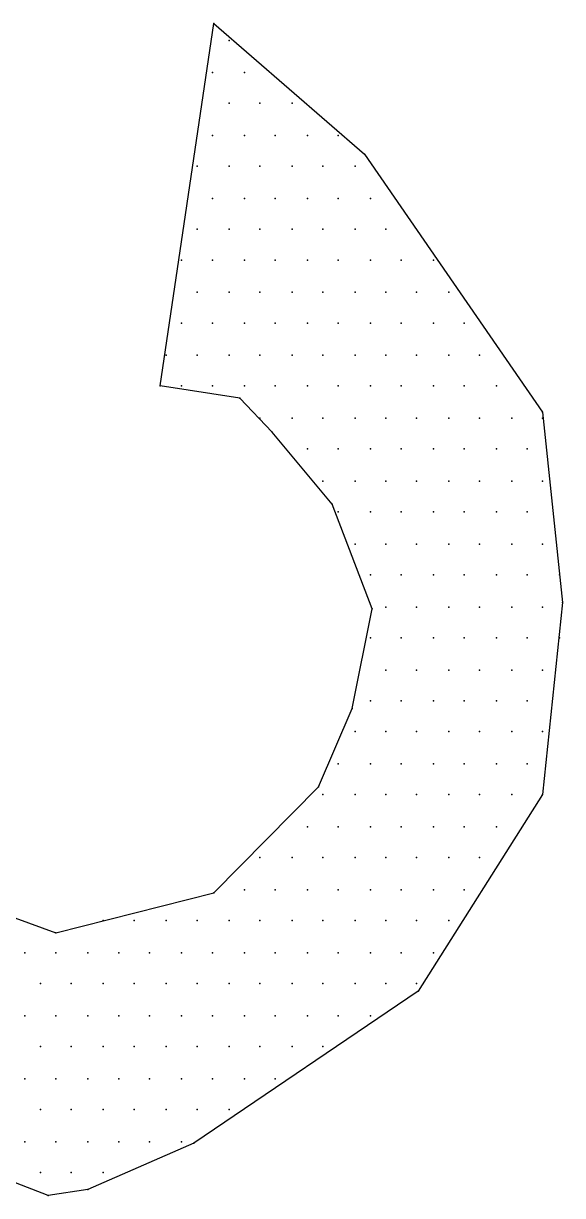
# Model space of a CAD drawing. Extents: x 204392 to 206166, y 706239 to 707835.
# Drawn here: x 204715.4 to 204719.1, y 707758.87 to 707766.93 of the extents above; entities that cross this region are included whole.
import ezdxf

# ---------------------------------------------------------------- set-up
doc = ezdxf.new("R2010")
doc.units = 0
doc.header["$LTSCALE"] = 7
doc.header["$MEASUREMENT"] = 0
doc.layers.add('FNCP001', color=2, linetype='Continuous')
doc.layers.add('KOTERET', color=1, linetype='Continuous')

# ---------------------------------------------------------------- blocks, each defined once
blk = doc.blocks.new('elips')
at = {"layer": 'KOTERET', "color": 2, "linetype": 'Continuous'}
for points in [[(183463.7192, 676927.5502), (183463.9039, 676928.7959)], [(183463.9039, 676928.7959), (183464.4212, 676928.3472)], [(183463.9567, 676928.7378), (183463.9567, 676928.7378)], [(183463.8986, 676928.627), (183463.8986, 676928.627)], [(183464.0095, 676928.627), (183464.0095, 676928.627)], [(183463.9567, 676928.5214), (183463.9567, 676928.5214)], [(183464.0623, 676928.5214), (183464.0623, 676928.5214)], [(183464.1731, 676928.5214), (183464.1731, 676928.5214)], [(183463.8986, 676928.4105), (183463.8986, 676928.4105)], [(183464.0095, 676928.4105), (183464.0095, 676928.4105)], [(183464.115, 676928.4105), (183464.115, 676928.4105)], [(183464.2259, 676928.4105), (183464.2259, 676928.4105)], [(183464.3314, 676928.4105), (183464.3314, 676928.4105)], [(183464.4212, 676928.3472), (183465.0334, 676927.4605)], [(183463.8459, 676928.305), (183463.8459, 676928.305)], [(183463.9567, 676928.305), (183463.9567, 676928.305)], [(183464.0623, 676928.305), (183464.0623, 676928.305)], [(183464.1731, 676928.305), (183464.1731, 676928.305)], [(183464.2787, 676928.305), (183464.2787, 676928.305)], [(183464.3895, 676928.305), (183464.3895, 676928.305)], [(183463.8986, 676928.1941), (183463.8986, 676928.1941)], [(183464.0095, 676928.1941), (183464.0095, 676928.1941)], [(183464.115, 676928.1941), (183464.115, 676928.1941)], [(183464.2259, 676928.1941), (183464.2259, 676928.1941)], [(183464.3314, 676928.1941), (183464.3314, 676928.1941)], [(183464.4423, 676928.1941), (183464.4423, 676928.1941)], [(183463.8459, 676928.0886), (183463.8459, 676928.0886)], [(183463.9567, 676928.0886), (183463.9567, 676928.0886)], [(183464.0623, 676928.0886), (183464.0623, 676928.0886)], [(183464.1731, 676928.0886), (183464.1731, 676928.0886)], [(183464.2787, 676928.0886), (183464.2787, 676928.0886)], [(183464.3895, 676928.0886), (183464.3895, 676928.0886)], [(183464.4951, 676928.0886), (183464.4951, 676928.0886)], [(183463.7931, 676927.983), (183463.7931, 676927.983)], [(183463.8986, 676927.983), (183463.8986, 676927.983)], [(183464.0095, 676927.983), (183464.0095, 676927.983)], [(183464.115, 676927.983), (183464.115, 676927.983)], [(183464.2259, 676927.983), (183464.2259, 676927.983)], [(183464.3314, 676927.983), (183464.3314, 676927.983)], [(183464.4423, 676927.983), (183464.4423, 676927.983)], [(183464.5478, 676927.983), (183464.5478, 676927.983)], [(183464.6587, 676927.983), (183464.6587, 676927.983)], [(183463.8459, 676927.8722), (183463.8459, 676927.8722)], [(183463.9567, 676927.8722), (183463.9567, 676927.8722)], [(183464.0623, 676927.8722), (183464.0623, 676927.8722)], [(183464.1731, 676927.8722), (183464.1731, 676927.8722)], [(183464.2787, 676927.8722), (183464.2787, 676927.8722)], [(183464.3895, 676927.8722), (183464.3895, 676927.8722)], [(183464.4951, 676927.8722), (183464.4951, 676927.8722)], [(183464.6006, 676927.8722), (183464.6006, 676927.8722)], [(183464.7115, 676927.8722), (183464.7115, 676927.8722)], [(183463.7931, 676927.7666), (183463.7931, 676927.7666)], [(183463.8986, 676927.7666), (183463.8986, 676927.7666)], [(183464.0095, 676927.7666), (183464.0095, 676927.7666)], [(183464.115, 676927.7666), (183464.115, 676927.7666)], [(183464.2259, 676927.7666), (183464.2259, 676927.7666)], [(183464.3314, 676927.7666), (183464.3314, 676927.7666)], [(183464.4423, 676927.7666), (183464.4423, 676927.7666)], [(183464.5478, 676927.7666), (183464.5478, 676927.7666)], [(183464.6587, 676927.7666), (183464.6587, 676927.7666)], [(183464.7643, 676927.7666), (183464.7643, 676927.7666)], [(183463.7403, 676927.6558), (183463.7403, 676927.6558)], [(183463.8459, 676927.6558), (183463.8459, 676927.6558)], [(183463.9567, 676927.6558), (183463.9567, 676927.6558)], [(183464.0623, 676927.6558), (183464.0623, 676927.6558)], [(183464.1731, 676927.6558), (183464.1731, 676927.6558)], [(183464.2787, 676927.6558), (183464.2787, 676927.6558)], [(183464.3895, 676927.6558), (183464.3895, 676927.6558)], [(183464.4951, 676927.6558), (183464.4951, 676927.6558)], [(183464.6006, 676927.6558), (183464.6006, 676927.6558)], [(183464.7115, 676927.6558), (183464.7115, 676927.6558)], [(183464.817, 676927.6558), (183464.817, 676927.6558)], [(183463.9936, 676927.508), (183463.7192, 676927.5502)], [(183463.7931, 676927.5502), (183463.7931, 676927.5502)], [(183463.8986, 676927.5502), (183463.8986, 676927.5502)], [(183464.0095, 676927.5502), (183464.0095, 676927.5502)], [(183464.115, 676927.5502), (183464.115, 676927.5502)], [(183464.2259, 676927.5502), (183464.2259, 676927.5502)], [(183464.3314, 676927.5502), (183464.3314, 676927.5502)], [(183464.4423, 676927.5502), (183464.4423, 676927.5502)], [(183464.5478, 676927.5502), (183464.5478, 676927.5502)], [(183464.6587, 676927.5502), (183464.6587, 676927.5502)], [(183464.7643, 676927.5502), (183464.7643, 676927.5502)], [(183464.8751, 676927.5502), (183464.8751, 676927.5502)], [(183464.1045, 676927.3919), (183463.9936, 676927.508)], [(183465.0334, 676927.4605), (183465.1021, 676926.806)], [(183464.0623, 676927.4394), (183464.0623, 676927.4394)], [(183464.1731, 676927.4394), (183464.1731, 676927.4394)], [(183464.2787, 676927.4394), (183464.2787, 676927.4394)], [(183464.3895, 676927.4394), (183464.3895, 676927.4394)], [(183464.4951, 676927.4394), (183464.4951, 676927.4394)], [(183464.6006, 676927.4394), (183464.6006, 676927.4394)], [(183464.7115, 676927.4394), (183464.7115, 676927.4394)], [(183464.817, 676927.4394), (183464.817, 676927.4394)], [(183464.9279, 676927.4394), (183464.9279, 676927.4394)], [(183465.0334, 676927.4394), (183465.0334, 676927.4394)], [(183464.3103, 676927.1438), (183464.1045, 676927.3919)], [(183464.2259, 676927.3338), (183464.2259, 676927.3338)], [(183464.3314, 676927.3338), (183464.3314, 676927.3338)], [(183464.4423, 676927.3338), (183464.4423, 676927.3338)], [(183464.5478, 676927.3338), (183464.5478, 676927.3338)], [(183464.6587, 676927.3338), (183464.6587, 676927.3338)], [(183464.7643, 676927.3338), (183464.7643, 676927.3338)], [(183464.8751, 676927.3338), (183464.8751, 676927.3338)], [(183464.9807, 676927.3338), (183464.9807, 676927.3338)], [(183464.2787, 676927.223), (183464.2787, 676927.223)], [(183464.3895, 676927.223), (183464.3895, 676927.223)], [(183464.4951, 676927.223), (183464.4951, 676927.223)], [(183464.6006, 676927.223), (183464.6006, 676927.223)], [(183464.7115, 676927.223), (183464.7115, 676927.223)], [(183464.817, 676927.223), (183464.817, 676927.223)], [(183464.9279, 676927.223), (183464.9279, 676927.223)], [(183465.0334, 676927.223), (183465.0334, 676927.223)], [(183464.4476, 676926.7849), (183464.3103, 676927.1438)], [(183464.3314, 676927.1174), (183464.3314, 676927.1174)], [(183464.4423, 676927.1174), (183464.4423, 676927.1174)], [(183464.5478, 676927.1174), (183464.5478, 676927.1174)], [(183464.6587, 676927.1174), (183464.6587, 676927.1174)], [(183464.7643, 676927.1174), (183464.7643, 676927.1174)], [(183464.8751, 676927.1174), (183464.8751, 676927.1174)], [(183464.9807, 676927.1174), (183464.9807, 676927.1174)], [(183464.3895, 676927.0066), (183464.3895, 676927.0066)], [(183464.4951, 676927.0066), (183464.4951, 676927.0066)], [(183464.6006, 676927.0066), (183464.6006, 676927.0066)], [(183464.7115, 676927.0066), (183464.7115, 676927.0066)], [(183464.817, 676927.0066), (183464.817, 676927.0066)], [(183464.9279, 676927.0066), (183464.9279, 676927.0066)], [(183465.0334, 676927.0066), (183465.0334, 676927.0066)], [(183464.4423, 676926.901), (183464.4423, 676926.901)], [(183464.5478, 676926.901), (183464.5478, 676926.901)], [(183464.6587, 676926.901), (183464.6587, 676926.901)], [(183464.7643, 676926.901), (183464.7643, 676926.901)], [(183464.8751, 676926.901), (183464.8751, 676926.901)], [(183464.9807, 676926.901), (183464.9807, 676926.901)], [(183465.0915, 676926.901), (183465.0915, 676926.901)], [(183465.1021, 676926.806), (183465.0334, 676926.1462)], [(183464.3789, 676926.4418), (183464.4476, 676926.7849)], [(183464.4951, 676926.7902), (183464.4951, 676926.7902)], [(183464.6006, 676926.7902), (183464.6006, 676926.7902)], [(183464.7115, 676926.7902), (183464.7115, 676926.7902)], [(183464.817, 676926.7902), (183464.817, 676926.7902)], [(183464.9279, 676926.7902), (183464.9279, 676926.7902)], [(183465.0334, 676926.7902), (183465.0334, 676926.7902)], [(183464.4423, 676926.6846), (183464.4423, 676926.6846)], [(183464.5478, 676926.6846), (183464.5478, 676926.6846)], [(183464.6587, 676926.6846), (183464.6587, 676926.6846)], [(183464.7643, 676926.6846), (183464.7643, 676926.6846)], [(183464.8751, 676926.6846), (183464.8751, 676926.6846)], [(183464.9807, 676926.6846), (183464.9807, 676926.6846)], [(183465.0915, 676926.6846), (183465.0915, 676926.6846)], [(183464.4951, 676926.5737), (183464.4951, 676926.5737)], [(183464.6006, 676926.5737), (183464.6006, 676926.5737)], [(183464.7115, 676926.5737), (183464.7115, 676926.5737)], [(183464.817, 676926.5737), (183464.817, 676926.5737)], [(183464.9279, 676926.5737), (183464.9279, 676926.5737)], [(183465.0334, 676926.5737), (183465.0334, 676926.5737)], [(183464.2628, 676926.1726), (183464.3789, 676926.4418)], [(183464.4423, 676926.4682), (183464.4423, 676926.4682)], [(183464.5478, 676926.4682), (183464.5478, 676926.4682)], [(183464.6587, 676926.4682), (183464.6587, 676926.4682)], [(183464.7643, 676926.4682), (183464.7643, 676926.4682)], [(183464.8751, 676926.4682), (183464.8751, 676926.4682)], [(183464.9807, 676926.4682), (183464.9807, 676926.4682)], [(183464.3895, 676926.3626), (183464.3895, 676926.3626)], [(183464.4951, 676926.3626), (183464.4951, 676926.3626)], [(183464.6006, 676926.3626), (183464.6006, 676926.3626)], [(183464.7115, 676926.3626), (183464.7115, 676926.3626)], [(183464.817, 676926.3626), (183464.817, 676926.3626)], [(183464.9279, 676926.3626), (183464.9279, 676926.3626)], [(183465.0334, 676926.3626), (183465.0334, 676926.3626)], [(183464.3314, 676926.2518), (183464.3314, 676926.2518)], [(183464.4423, 676926.2518), (183464.4423, 676926.2518)], [(183464.5478, 676926.2518), (183464.5478, 676926.2518)], [(183464.6587, 676926.2518), (183464.6587, 676926.2518)], [(183464.7643, 676926.2518), (183464.7643, 676926.2518)], [(183464.8751, 676926.2518), (183464.8751, 676926.2518)], [(183464.9807, 676926.2518), (183464.9807, 676926.2518)], [(183463.9039, 676925.8084), (183464.2628, 676926.1726)], [(183464.2787, 676926.1462), (183464.2787, 676926.1462)], [(183464.3895, 676926.1462), (183464.3895, 676926.1462)], [(183464.4951, 676926.1462), (183464.4951, 676926.1462)], [(183464.6006, 676926.1462), (183464.6006, 676926.1462)], [(183465.0334, 676926.1462), (183464.6059, 676925.4706)], [(183464.7115, 676926.1462), (183464.7115, 676926.1462)], [(183464.817, 676926.1462), (183464.817, 676926.1462)], [(183464.9279, 676926.1462), (183464.9279, 676926.1462)], [(183464.2259, 676926.0354), (183464.2259, 676926.0354)], [(183464.3314, 676926.0354), (183464.3314, 676926.0354)], [(183464.4423, 676926.0354), (183464.4423, 676926.0354)], [(183464.5478, 676926.0354), (183464.5478, 676926.0354)], [(183464.6587, 676926.0354), (183464.6587, 676926.0354)], [(183464.7643, 676926.0354), (183464.7643, 676926.0354)], [(183464.8751, 676926.0354), (183464.8751, 676926.0354)], [(183464.0623, 676925.9298), (183464.0623, 676925.9298)], [(183464.1731, 676925.9298), (183464.1731, 676925.9298)], [(183464.2787, 676925.9298), (183464.2787, 676925.9298)], [(183464.3895, 676925.9298), (183464.3895, 676925.9298)], [(183464.4951, 676925.9298), (183464.4951, 676925.9298)], [(183464.6006, 676925.9298), (183464.6006, 676925.9298)], [(183464.7115, 676925.9298), (183464.7115, 676925.9298)], [(183464.817, 676925.9298), (183464.817, 676925.9298)], [(183463.3603, 676925.6712), (183463.9039, 676925.8084)], [(183464.0095, 676925.819), (183464.0095, 676925.819)], [(183464.115, 676925.819), (183464.115, 676925.819)], [(183464.2259, 676925.819), (183464.2259, 676925.819)], [(183464.3314, 676925.819), (183464.3314, 676925.819)], [(183464.4423, 676925.819), (183464.4423, 676925.819)], [(183464.5478, 676925.819), (183464.5478, 676925.819)], [(183464.6587, 676925.819), (183464.6587, 676925.819)], [(183464.7643, 676925.819), (183464.7643, 676925.819)], [(183463.0436, 676925.7873), (183463.3603, 676925.6712)], [(183463.5239, 676925.7134), (183463.5239, 676925.7134)], [(183463.6294, 676925.7134), (183463.6294, 676925.7134)], [(183463.7403, 676925.7134), (183463.7403, 676925.7134)], [(183463.8459, 676925.7134), (183463.8459, 676925.7134)], [(183463.9567, 676925.7134), (183463.9567, 676925.7134)], [(183464.0623, 676925.7134), (183464.0623, 676925.7134)], [(183464.1731, 676925.7134), (183464.1731, 676925.7134)], [(183464.2787, 676925.7134), (183464.2787, 676925.7134)], [(183464.3895, 676925.7134), (183464.3895, 676925.7134)], [(183464.4951, 676925.7134), (183464.4951, 676925.7134)], [(183464.6006, 676925.7134), (183464.6006, 676925.7134)], [(183464.7115, 676925.7134), (183464.7115, 676925.7134)], [(183463.2547, 676925.6026), (183463.2547, 676925.6026)], [(183463.3603, 676925.6026), (183463.3603, 676925.6026)], [(183463.4711, 676925.6026), (183463.4711, 676925.6026)], [(183463.5767, 676925.6026), (183463.5767, 676925.6026)], [(183463.6822, 676925.6026), (183463.6822, 676925.6026)], [(183463.7931, 676925.6026), (183463.7931, 676925.6026)], [(183463.8986, 676925.6026), (183463.8986, 676925.6026)], [(183464.0095, 676925.6026), (183464.0095, 676925.6026)], [(183464.115, 676925.6026), (183464.115, 676925.6026)], [(183464.2259, 676925.6026), (183464.2259, 676925.6026)], [(183464.3314, 676925.6026), (183464.3314, 676925.6026)], [(183464.4423, 676925.6026), (183464.4423, 676925.6026)], [(183464.5478, 676925.6026), (183464.5478, 676925.6026)], [(183464.6587, 676925.6026), (183464.6587, 676925.6026)], [(183463.3075, 676925.497), (183463.3075, 676925.497)], [(183463.413, 676925.497), (183463.413, 676925.497)], [(183463.5239, 676925.497), (183463.5239, 676925.497)], [(183463.6294, 676925.497), (183463.6294, 676925.497)], [(183463.7403, 676925.497), (183463.7403, 676925.497)], [(183463.8459, 676925.497), (183463.8459, 676925.497)], [(183463.9567, 676925.497), (183463.9567, 676925.497)], [(183464.0623, 676925.497), (183464.0623, 676925.497)], [(183464.1731, 676925.497), (183464.1731, 676925.497)], [(183464.2787, 676925.497), (183464.2787, 676925.497)], [(183464.3895, 676925.497), (183464.3895, 676925.497)], [(183464.4951, 676925.497), (183464.4951, 676925.497)], [(183464.6006, 676925.497), (183464.6006, 676925.497)], [(183464.6059, 676925.4706), (183463.8353, 676924.9481)], [(183463.2547, 676925.3862), (183463.2547, 676925.3862)], [(183463.3603, 676925.3862), (183463.3603, 676925.3862)], [(183463.4711, 676925.3862), (183463.4711, 676925.3862)], [(183463.5767, 676925.3862), (183463.5767, 676925.3862)], [(183463.6822, 676925.3862), (183463.6822, 676925.3862)], [(183463.7931, 676925.3862), (183463.7931, 676925.3862)], [(183463.8986, 676925.3862), (183463.8986, 676925.3862)], [(183464.0095, 676925.3862), (183464.0095, 676925.3862)], [(183464.115, 676925.3862), (183464.115, 676925.3862)], [(183464.2259, 676925.3862), (183464.2259, 676925.3862)], [(183464.3314, 676925.3862), (183464.3314, 676925.3862)], [(183464.4423, 676925.3862), (183464.4423, 676925.3862)], [(183463.3075, 676925.2806), (183463.3075, 676925.2806)], [(183463.413, 676925.2806), (183463.413, 676925.2806)], [(183463.5239, 676925.2806), (183463.5239, 676925.2806)], [(183463.6294, 676925.2806), (183463.6294, 676925.2806)], [(183463.7403, 676925.2806), (183463.7403, 676925.2806)], [(183463.8459, 676925.2806), (183463.8459, 676925.2806)], [(183463.9567, 676925.2806), (183463.9567, 676925.2806)], [(183464.0623, 676925.2806), (183464.0623, 676925.2806)], [(183464.1731, 676925.2806), (183464.1731, 676925.2806)], [(183464.2787, 676925.2806), (183464.2787, 676925.2806)], [(183463.2547, 676925.1698), (183463.2547, 676925.1698)], [(183463.3603, 676925.1698), (183463.3603, 676925.1698)], [(183463.4711, 676925.1698), (183463.4711, 676925.1698)], [(183463.5767, 676925.1698), (183463.5767, 676925.1698)], [(183463.6822, 676925.1698), (183463.6822, 676925.1698)], [(183463.7931, 676925.1698), (183463.7931, 676925.1698)], [(183463.8986, 676925.1698), (183463.8986, 676925.1698)], [(183464.0095, 676925.1698), (183464.0095, 676925.1698)], [(183464.115, 676925.1698), (183464.115, 676925.1698)], [(183463.3075, 676925.0642), (183463.3075, 676925.0642)], [(183463.413, 676925.0642), (183463.413, 676925.0642)], [(183463.5239, 676925.0642), (183463.5239, 676925.0642)], [(183463.6294, 676925.0642), (183463.6294, 676925.0642)], [(183463.7403, 676925.0642), (183463.7403, 676925.0642)], [(183463.8459, 676925.0642), (183463.8459, 676925.0642)], [(183463.9567, 676925.0642), (183463.9567, 676925.0642)], [(183463.3339, 676924.7686), (183462.748, 676924.9956)], [(183463.2547, 676924.9534), (183463.2547, 676924.9534)], [(183463.3603, 676924.9534), (183463.3603, 676924.9534)], [(183463.4711, 676924.9534), (183463.4711, 676924.9534)], [(183463.5767, 676924.9534), (183463.5767, 676924.9534)], [(183463.6822, 676924.9534), (183463.6822, 676924.9534)], [(183463.7931, 676924.9534), (183463.7931, 676924.9534)], [(183463.8353, 676924.9481), (183463.4711, 676924.7897)], [(183463.3075, 676924.8478), (183463.3075, 676924.8478)], [(183463.413, 676924.8478), (183463.413, 676924.8478)], [(183463.5239, 676924.8478), (183463.5239, 676924.8478)], [(183463.4711, 676924.7897), (183463.3339, 676924.7686)]]:
    blk.add_lwpolyline(points, dxfattribs=at)
at = {"layer": 'KOTERET', "color": 1}
for p in [(183463.9039, 676928.7959), (183463.9039, 676928.7959), (183463.9567, 676928.7378), (183463.9567, 676928.7378), (183463.8986, 676928.627), (183463.8986, 676928.627), (183464.0095, 676928.627), (183464.0095, 676928.627), (183463.9567, 676928.5214), (183463.9567, 676928.5214), (183464.0623, 676928.5214), (183464.0623, 676928.5214), (183464.1731, 676928.5214), (183464.1731, 676928.5214), (183463.8986, 676928.4105), (183463.8986, 676928.4105), (183464.0095, 676928.4105), (183464.0095, 676928.4105), (183464.115, 676928.4105), (183464.115, 676928.4105), (183464.2259, 676928.4105), (183464.2259, 676928.4105), (183464.3314, 676928.4105), (183464.3314, 676928.4105), (183464.4212, 676928.3472), (183464.4212, 676928.3472), (183463.8459, 676928.305), (183463.8459, 676928.305), (183463.9567, 676928.305), (183463.9567, 676928.305), (183464.0623, 676928.305), (183464.0623, 676928.305), (183464.1731, 676928.305), (183464.1731, 676928.305), (183464.2787, 676928.305), (183464.2787, 676928.305), (183464.3895, 676928.305), (183464.3895, 676928.305), (183463.8986, 676928.1941), (183463.8986, 676928.1941), (183464.0095, 676928.1941), (183464.0095, 676928.1941), (183464.115, 676928.1941), (183464.115, 676928.1941), (183464.2259, 676928.1941), (183464.2259, 676928.1941), (183464.3314, 676928.1941), (183464.3314, 676928.1941), (183464.4423, 676928.1941), (183464.4423, 676928.1941), (183463.8459, 676928.0886), (183463.8459, 676928.0886), (183463.9567, 676928.0886), (183463.9567, 676928.0886), (183464.0623, 676928.0886), (183464.0623, 676928.0886), (183464.1731, 676928.0886), (183464.1731, 676928.0886), (183464.2787, 676928.0886), (183464.2787, 676928.0886), (183464.3895, 676928.0886), (183464.3895, 676928.0886), (183464.4951, 676928.0886), (183464.4951, 676928.0886), (183463.7931, 676927.983), (183463.7931, 676927.983), (183463.8986, 676927.983), (183463.8986, 676927.983), (183464.0095, 676927.983), (183464.0095, 676927.983), (183464.115, 676927.983), (183464.115, 676927.983), (183464.2259, 676927.983), (183464.2259, 676927.983), (183464.3314, 676927.983), (183464.3314, 676927.983), (183464.4423, 676927.983), (183464.4423, 676927.983), (183464.5478, 676927.983), (183464.5478, 676927.983), (183464.6587, 676927.983), (183464.6587, 676927.983), (183463.8459, 676927.8722), (183463.8459, 676927.8722), (183463.9567, 676927.8722), (183463.9567, 676927.8722), (183464.0623, 676927.8722), (183464.0623, 676927.8722), (183464.1731, 676927.8722), (183464.1731, 676927.8722), (183464.2787, 676927.8722), (183464.2787, 676927.8722), (183464.3895, 676927.8722), (183464.3895, 676927.8722), (183464.4951, 676927.8722), (183464.4951, 676927.8722), (183464.6006, 676927.8722), (183464.6006, 676927.8722), (183464.7115, 676927.8722), (183464.7115, 676927.8722), (183463.7931, 676927.7666), (183463.7931, 676927.7666), (183463.8986, 676927.7666), (183463.8986, 676927.7666), (183464.0095, 676927.7666), (183464.0095, 676927.7666), (183464.115, 676927.7666), (183464.115, 676927.7666), (183464.2259, 676927.7666), (183464.2259, 676927.7666), (183464.3314, 676927.7666), (183464.3314, 676927.7666), (183464.4423, 676927.7666), (183464.4423, 676927.7666), (183464.5478, 676927.7666), (183464.5478, 676927.7666), (183464.6587, 676927.7666), (183464.6587, 676927.7666), (183464.7643, 676927.7666), (183464.7643, 676927.7666), (183463.7403, 676927.6558), (183463.7403, 676927.6558), (183463.8459, 676927.6558), (183463.8459, 676927.6558), (183463.9567, 676927.6558), (183463.9567, 676927.6558), (183464.0623, 676927.6558), (183464.0623, 676927.6558), (183464.1731, 676927.6558), (183464.1731, 676927.6558), (183464.2787, 676927.6558), (183464.2787, 676927.6558), (183464.3895, 676927.6558), (183464.3895, 676927.6558), (183464.4951, 676927.6558), (183464.4951, 676927.6558), (183464.6006, 676927.6558), (183464.6006, 676927.6558), (183464.7115, 676927.6558), (183464.7115, 676927.6558), (183464.817, 676927.6558), (183464.817, 676927.6558), (183463.7192, 676927.5502), (183463.7192, 676927.5502), (183463.7931, 676927.5502), (183463.7931, 676927.5502), (183463.8986, 676927.5502), (183463.8986, 676927.5502), (183464.0095, 676927.5502), (183464.0095, 676927.5502), (183464.115, 676927.5502), (183464.115, 676927.5502), (183464.2259, 676927.5502), (183464.2259, 676927.5502), (183464.3314, 676927.5502), (183464.3314, 676927.5502), (183464.4423, 676927.5502), (183464.4423, 676927.5502), (183464.5478, 676927.5502), (183464.5478, 676927.5502), (183464.6587, 676927.5502), (183464.6587, 676927.5502), (183464.7643, 676927.5502), (183464.7643, 676927.5502), (183464.8751, 676927.5502), (183464.8751, 676927.5502), (183463.9936, 676927.508), (183463.9936, 676927.508), (183465.0334, 676927.4605), (183465.0334, 676927.4605), (183464.0623, 676927.4394), (183464.0623, 676927.4394), (183464.1731, 676927.4394), (183464.1731, 676927.4394), (183464.2787, 676927.4394), (183464.2787, 676927.4394), (183464.3895, 676927.4394), (183464.3895, 676927.4394), (183464.4951, 676927.4394), (183464.4951, 676927.4394), (183464.6006, 676927.4394), (183464.6006, 676927.4394), (183464.7115, 676927.4394), (183464.7115, 676927.4394), (183464.817, 676927.4394), (183464.817, 676927.4394), (183464.9279, 676927.4394), (183464.9279, 676927.4394), (183465.0334, 676927.4394), (183465.0334, 676927.4394), (183464.1045, 676927.3919), (183464.1045, 676927.3919), (183464.2259, 676927.3338), (183464.2259, 676927.3338), (183464.3314, 676927.3338), (183464.3314, 676927.3338), (183464.4423, 676927.3338), (183464.4423, 676927.3338), (183464.5478, 676927.3338), (183464.5478, 676927.3338), (183464.6587, 676927.3338), (183464.6587, 676927.3338), (183464.7643, 676927.3338), (183464.7643, 676927.3338), (183464.8751, 676927.3338), (183464.8751, 676927.3338), (183464.9807, 676927.3338), (183464.9807, 676927.3338), (183464.2787, 676927.223), (183464.2787, 676927.223), (183464.3895, 676927.223), (183464.3895, 676927.223), (183464.4951, 676927.223), (183464.4951, 676927.223), (183464.6006, 676927.223), (183464.6006, 676927.223), (183464.7115, 676927.223), (183464.7115, 676927.223), (183464.817, 676927.223), (183464.817, 676927.223), (183464.9279, 676927.223), (183464.9279, 676927.223), (183465.0334, 676927.223), (183465.0334, 676927.223), (183464.3103, 676927.1438), (183464.3103, 676927.1438), (183464.3314, 676927.1174), (183464.3314, 676927.1174), (183464.4423, 676927.1174), (183464.4423, 676927.1174), (183464.5478, 676927.1174), (183464.5478, 676927.1174), (183464.6587, 676927.1174), (183464.6587, 676927.1174), (183464.7643, 676927.1174), (183464.7643, 676927.1174), (183464.8751, 676927.1174), (183464.8751, 676927.1174), (183464.9807, 676927.1174), (183464.9807, 676927.1174), (183464.3895, 676927.0066), (183464.3895, 676927.0066), (183464.4951, 676927.0066), (183464.4951, 676927.0066), (183464.6006, 676927.0066), (183464.6006, 676927.0066), (183464.7115, 676927.0066), (183464.7115, 676927.0066), (183464.817, 676927.0066), (183464.817, 676927.0066), (183464.9279, 676927.0066), (183464.9279, 676927.0066), (183465.0334, 676927.0066), (183465.0334, 676927.0066), (183464.4423, 676926.901), (183464.4423, 676926.901), (183464.5478, 676926.901), (183464.5478, 676926.901), (183464.6587, 676926.901), (183464.6587, 676926.901), (183464.7643, 676926.901), (183464.7643, 676926.901), (183464.8751, 676926.901), (183464.8751, 676926.901), (183464.9807, 676926.901), (183464.9807, 676926.901), (183465.0915, 676926.901), (183465.0915, 676926.901), (183465.1021, 676926.806), (183465.1021, 676926.806), (183464.4476, 676926.7849), (183464.4476, 676926.7849), (183464.4951, 676926.7902), (183464.4951, 676926.7902), (183464.6006, 676926.7902), (183464.6006, 676926.7902), (183464.7115, 676926.7902), (183464.7115, 676926.7902), (183464.817, 676926.7902), (183464.817, 676926.7902), (183464.9279, 676926.7902), (183464.9279, 676926.7902), (183465.0334, 676926.7902), (183465.0334, 676926.7902), (183464.4423, 676926.6846), (183464.4423, 676926.6846), (183464.5478, 676926.6846), (183464.5478, 676926.6846), (183464.6587, 676926.6846), (183464.6587, 676926.6846), (183464.7643, 676926.6846), (183464.7643, 676926.6846), (183464.8751, 676926.6846), (183464.8751, 676926.6846), (183464.9807, 676926.6846), (183464.9807, 676926.6846), (183465.0915, 676926.6846), (183465.0915, 676926.6846), (183464.4951, 676926.5737), (183464.4951, 676926.5737), (183464.6006, 676926.5737), (183464.6006, 676926.5737), (183464.7115, 676926.5737), (183464.7115, 676926.5737), (183464.817, 676926.5737), (183464.817, 676926.5737), (183464.9279, 676926.5737), (183464.9279, 676926.5737), (183465.0334, 676926.5737), (183465.0334, 676926.5737), (183464.3789, 676926.4418), (183464.3789, 676926.4418), (183464.4423, 676926.4682), (183464.4423, 676926.4682), (183464.5478, 676926.4682), (183464.5478, 676926.4682), (183464.6587, 676926.4682), (183464.6587, 676926.4682), (183464.7643, 676926.4682), (183464.7643, 676926.4682), (183464.8751, 676926.4682), (183464.8751, 676926.4682), (183464.9807, 676926.4682), (183464.9807, 676926.4682), (183464.3895, 676926.3626), (183464.3895, 676926.3626), (183464.4951, 676926.3626), (183464.4951, 676926.3626), (183464.6006, 676926.3626), (183464.6006, 676926.3626), (183464.7115, 676926.3626), (183464.7115, 676926.3626), (183464.817, 676926.3626), (183464.817, 676926.3626), (183464.9279, 676926.3626), (183464.9279, 676926.3626), (183465.0334, 676926.3626), (183465.0334, 676926.3626), (183464.3314, 676926.2518), (183464.3314, 676926.2518), (183464.4423, 676926.2518), (183464.4423, 676926.2518), (183464.5478, 676926.2518), (183464.5478, 676926.2518), (183464.6587, 676926.2518), (183464.6587, 676926.2518), (183464.7643, 676926.2518), (183464.7643, 676926.2518), (183464.8751, 676926.2518), (183464.8751, 676926.2518), (183464.9807, 676926.2518), (183464.9807, 676926.2518), (183464.2628, 676926.1726), (183464.2628, 676926.1726), (183464.2787, 676926.1462), (183464.2787, 676926.1462), (183464.3895, 676926.1462), (183464.3895, 676926.1462), (183464.4951, 676926.1462), (183464.4951, 676926.1462), (183464.6006, 676926.1462), (183464.6006, 676926.1462), (183464.7115, 676926.1462), (183464.7115, 676926.1462), (183464.817, 676926.1462), (183464.817, 676926.1462), (183464.9279, 676926.1462), (183464.9279, 676926.1462), (183465.0334, 676926.1462), (183465.0334, 676926.1462), (183464.2259, 676926.0354), (183464.2259, 676926.0354), (183464.3314, 676926.0354), (183464.3314, 676926.0354), (183464.4423, 676926.0354), (183464.4423, 676926.0354), (183464.5478, 676926.0354), (183464.5478, 676926.0354), (183464.6587, 676926.0354), (183464.6587, 676926.0354), (183464.7643, 676926.0354), (183464.7643, 676926.0354), (183464.8751, 676926.0354), (183464.8751, 676926.0354), (183464.0623, 676925.9298), (183464.0623, 676925.9298), (183464.1731, 676925.9298), (183464.1731, 676925.9298), (183464.2787, 676925.9298), (183464.2787, 676925.9298), (183464.3895, 676925.9298), (183464.3895, 676925.9298), (183464.4951, 676925.9298), (183464.4951, 676925.9298), (183464.6006, 676925.9298), (183464.6006, 676925.9298), (183464.7115, 676925.9298), (183464.7115, 676925.9298), (183464.817, 676925.9298), (183464.817, 676925.9298), (183463.9039, 676925.8084), (183463.9039, 676925.8084), (183464.0095, 676925.819), (183464.0095, 676925.819), (183464.115, 676925.819), (183464.115, 676925.819), (183464.2259, 676925.819), (183464.2259, 676925.819), (183464.3314, 676925.819), (183464.3314, 676925.819), (183464.4423, 676925.819), (183464.4423, 676925.819), (183464.5478, 676925.819), (183464.5478, 676925.819), (183464.6587, 676925.819), (183464.6587, 676925.819), (183464.7643, 676925.819), (183464.7643, 676925.819), (183463.5239, 676925.7134), (183463.5239, 676925.7134), (183463.6294, 676925.7134), (183463.6294, 676925.7134), (183463.7403, 676925.7134), (183463.7403, 676925.7134), (183463.8459, 676925.7134), (183463.8459, 676925.7134), (183463.9567, 676925.7134), (183463.9567, 676925.7134), (183464.0623, 676925.7134), (183464.0623, 676925.7134), (183464.1731, 676925.7134), (183464.1731, 676925.7134), (183464.2787, 676925.7134), (183464.2787, 676925.7134), (183464.3895, 676925.7134), (183464.3895, 676925.7134), (183464.4951, 676925.7134), (183464.4951, 676925.7134), (183464.6006, 676925.7134), (183464.6006, 676925.7134), (183464.7115, 676925.7134), (183464.7115, 676925.7134), (183463.3603, 676925.6712), (183463.3603, 676925.6712), (183463.2547, 676925.6026), (183463.2547, 676925.6026), (183463.3603, 676925.6026), (183463.3603, 676925.6026), (183463.4711, 676925.6026), (183463.4711, 676925.6026), (183463.5767, 676925.6026), (183463.5767, 676925.6026), (183463.6822, 676925.6026), (183463.6822, 676925.6026), (183463.7931, 676925.6026), (183463.7931, 676925.6026), (183463.8986, 676925.6026), (183463.8986, 676925.6026), (183464.0095, 676925.6026), (183464.0095, 676925.6026), (183464.115, 676925.6026), (183464.115, 676925.6026), (183464.2259, 676925.6026), (183464.2259, 676925.6026), (183464.3314, 676925.6026), (183464.3314, 676925.6026), (183464.4423, 676925.6026), (183464.4423, 676925.6026), (183464.5478, 676925.6026), (183464.5478, 676925.6026), (183464.6587, 676925.6026), (183464.6587, 676925.6026), (183463.3075, 676925.497), (183463.3075, 676925.497), (183463.413, 676925.497), (183463.413, 676925.497), (183463.5239, 676925.497), (183463.5239, 676925.497), (183463.6294, 676925.497), (183463.6294, 676925.497), (183463.7403, 676925.497), (183463.7403, 676925.497), (183463.8459, 676925.497), (183463.8459, 676925.497), (183463.9567, 676925.497), (183463.9567, 676925.497), (183464.0623, 676925.497), (183464.0623, 676925.497), (183464.1731, 676925.497), (183464.1731, 676925.497), (183464.2787, 676925.497), (183464.2787, 676925.497), (183464.3895, 676925.497), (183464.3895, 676925.497), (183464.4951, 676925.497), (183464.4951, 676925.497), (183464.6006, 676925.497), (183464.6006, 676925.497), (183464.6059, 676925.4706), (183464.6059, 676925.4706), (183463.2547, 676925.3862), (183463.2547, 676925.3862), (183463.3603, 676925.3862), (183463.3603, 676925.3862), (183463.4711, 676925.3862), (183463.4711, 676925.3862), (183463.5767, 676925.3862), (183463.5767, 676925.3862), (183463.6822, 676925.3862), (183463.6822, 676925.3862), (183463.7931, 676925.3862), (183463.7931, 676925.3862), (183463.8986, 676925.3862), (183463.8986, 676925.3862), (183464.0095, 676925.3862), (183464.0095, 676925.3862), (183464.115, 676925.3862), (183464.115, 676925.3862), (183464.2259, 676925.3862), (183464.2259, 676925.3862), (183464.3314, 676925.3862), (183464.3314, 676925.3862), (183464.4423, 676925.3862), (183464.4423, 676925.3862), (183463.3075, 676925.2806), (183463.3075, 676925.2806), (183463.413, 676925.2806), (183463.413, 676925.2806), (183463.5239, 676925.2806), (183463.5239, 676925.2806), (183463.6294, 676925.2806), (183463.6294, 676925.2806), (183463.7403, 676925.2806), (183463.7403, 676925.2806), (183463.8459, 676925.2806), (183463.8459, 676925.2806), (183463.9567, 676925.2806), (183463.9567, 676925.2806), (183464.0623, 676925.2806), (183464.0623, 676925.2806), (183464.1731, 676925.2806), (183464.1731, 676925.2806), (183464.2787, 676925.2806), (183464.2787, 676925.2806), (183463.2547, 676925.1698), (183463.2547, 676925.1698), (183463.3603, 676925.1698), (183463.3603, 676925.1698), (183463.4711, 676925.1698), (183463.4711, 676925.1698), (183463.5767, 676925.1698), (183463.5767, 676925.1698), (183463.6822, 676925.1698), (183463.6822, 676925.1698), (183463.7931, 676925.1698), (183463.7931, 676925.1698), (183463.8986, 676925.1698), (183463.8986, 676925.1698), (183464.0095, 676925.1698), (183464.0095, 676925.1698), (183464.115, 676925.1698), (183464.115, 676925.1698), (183463.3075, 676925.0642), (183463.3075, 676925.0642), (183463.413, 676925.0642), (183463.413, 676925.0642), (183463.5239, 676925.0642), (183463.5239, 676925.0642), (183463.6294, 676925.0642), (183463.6294, 676925.0642), (183463.7403, 676925.0642), (183463.7403, 676925.0642), (183463.8459, 676925.0642), (183463.8459, 676925.0642), (183463.9567, 676925.0642), (183463.9567, 676925.0642), (183463.2547, 676924.9534), (183463.2547, 676924.9534), (183463.3603, 676924.9534), (183463.3603, 676924.9534), (183463.4711, 676924.9534), (183463.4711, 676924.9534), (183463.5767, 676924.9534), (183463.5767, 676924.9534), (183463.6822, 676924.9534), (183463.6822, 676924.9534), (183463.7931, 676924.9534), (183463.7931, 676924.9534), (183463.8353, 676924.9481), (183463.8353, 676924.9481), (183463.3075, 676924.8478), (183463.3075, 676924.8478), (183463.413, 676924.8478), (183463.413, 676924.8478), (183463.5239, 676924.8478), (183463.5239, 676924.8478), (183463.3339, 676924.7686), (183463.3339, 676924.7686), (183463.4711, 676924.7897), (183463.4711, 676924.7897)]:
    blk.add_point(p, dxfattribs=at)

msp = doc.modelspace()

# ---------------------------------------------------------------- block references
at = {"layer": 'FNCP001', "xscale": 2, "yscale": 2, "zscale": 2}
msp.add_blockref('elips', (-162211.0999, -646090.6624), dxfattribs=at)

doc.saveas('drawing.dxf')
